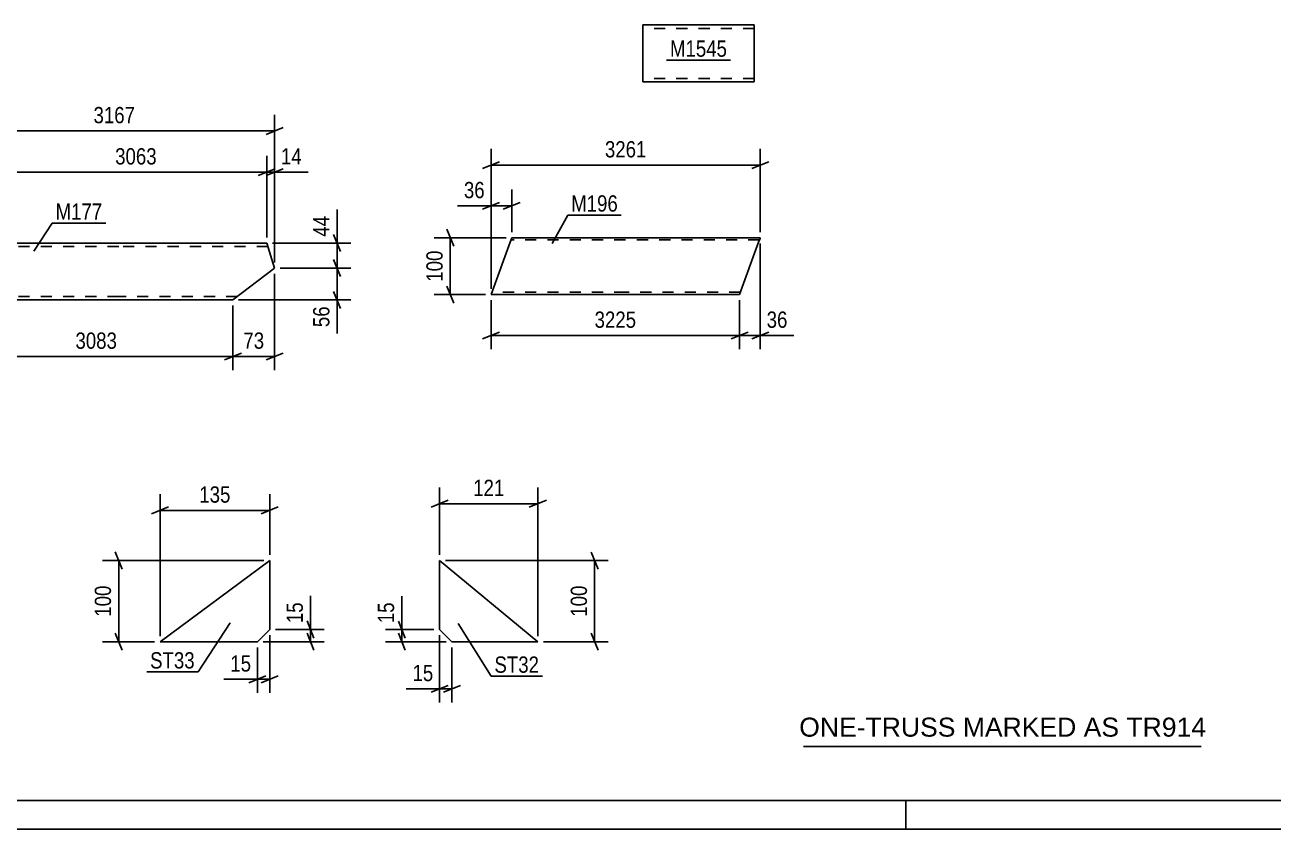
# Model space of a CAD drawing. Header units: millimetres. Extents: x 0 to 841, y 0 to 594.
# Drawn here: x 266 to 485.6, y 0 to 141.4 of the extents above; entities that cross this region are included whole.
import ezdxf

# ---------------------------------------------------------------- set-up
doc = ezdxf.new("R2010")
doc.units = ezdxf.units.MM
doc.linetypes.add('DXK_LINE_DOT2', pattern=[3.9198, 1.9599, -1.9599])
doc.styles.add('Arial', font='ARIAL.TTF', dxfattribs={"height": 0.2})
doc.styles.add('Arial Narrow', font='ARIALN.TTF', dxfattribs={"height": 0.2})

# ---------------------------------------------------------------- blocks, each defined once
blk = doc.blocks.new('Unknown-318885039-1133')
at = {"color": 5, "linetype": 'Continuous'}
for p, q in [((5, 5), (836, 5)), ((421, 0), (421, 5)), ((0, 0), (841, 0))]:
    blk.add_line(p, q, dxfattribs=at)
blk = doc.blocks.new('Part-318885039-6837 - 6831')
at = {"color": 2, "linetype": 'Continuous'}
for p, q in [((338.95, 47.23), (338.95, 35.09)), ((356.23, 32.95), (338.95, 47.23)), ((338.95, 35.09), (341.1, 32.95)), ((341.1, 32.95), (356.23, 32.95))]:
    blk.add_line(p, q, dxfattribs=at)
blk = doc.blocks.new('Part-318885039-6893 - 6887')
at = {"color": 2, "linetype": 'Continuous'}
for p, q in [((309.03, 47.24), (289.74, 32.95)), ((309.03, 47.24), (309.03, 35.1)), ((289.74, 32.95), (306.88, 32.95)), ((309.03, 35.1), (306.88, 32.95))]:
    blk.add_line(p, q, dxfattribs=at)
blk = doc.blocks.new('Part-318885039-2591 - 2575')
at = {"color": 2, "linetype": 'Continuous'}
for p, q in [((351.64, 104.02), (351.35, 103.22)), ((371.64, 104.02), (351.64, 104.02)), ((395.38, 104.02), (371.74, 104.02)), ((395.36, 103.96), (395.09, 103.22)), ((395.36, 103.96), (395.38, 104.02)), ((351.35, 103.22), (348, 94.02)), ((391.74, 94.02), (395.09, 103.22)), ((371.64, 94.02), (348, 94.02)), ((391.74, 94.02), (371.74, 94.02))]:
    blk.add_line(p, q, dxfattribs=at)
at = {"color": 7, "linetype": 'DXK_LINE_DOT2'}
for p, q in [((371.64, 103.62), (351.5, 103.62)), ((395.24, 103.62), (371.74, 103.62)), ((395.09, 103.22), (395.3, 103.79)), ((371.64, 94.42), (348.15, 94.42)), ((391.89, 94.42), (371.74, 94.42))]:
    blk.add_line(p, q, dxfattribs=at)
blk = doc.blocks.new('Part-318885039-2302 - 2286')
at = {"color": 2, "linetype": 'Continuous'}
for p, q in [((253.46, 96.22), (262.45, 103.07)), ((282.45, 103.07), (262.45, 103.07)), ((308.52, 103.07), (282.55, 103.07)), ((308.52, 103.07), (309.9, 98.67)), ((309.9, 98.67), (302.55, 93.07)), ((254.33, 93.42), (253.46, 96.22)), ((254.41, 93.16), (254.33, 93.42)), ((254.44, 93.07), (254.41, 93.16)), ((282.45, 93.07), (254.44, 93.07)), ((302.55, 93.07), (282.55, 93.07))]:
    blk.add_line(p, q, dxfattribs=at)
at = {"color": 7, "linetype": 'DXK_LINE_DOT2'}
for p, q in [((282.45, 102.47), (261.67, 102.47)), ((308.71, 102.47), (282.55, 102.47)), ((254.24, 93.72), (254.21, 93.81)), ((282.45, 93.67), (254.25, 93.67)), ((303.34, 93.67), (282.55, 93.67))]:
    blk.add_line(p, q, dxfattribs=at)
blk = doc.blocks.new('Part-318885039-10180 - 10179')
at = {"color": 2, "linetype": 'Continuous'}
for p, q in [((374.7, 141.44), (374.7, 140.24)), ((394.32, 141.44), (374.7, 141.44)), ((394.32, 141.35), (394.32, 141.44)), ((394.32, 141.35), (394.32, 140.24)), ((374.7, 132.18), (374.7, 140.24)), ((394.32, 140.24), (394.32, 131.44)), ((374.7, 131.53), (374.7, 132.18)), ((374.7, 131.44), (374.7, 131.53)), ((394.32, 131.44), (374.7, 131.44))]:
    blk.add_line(p, q, dxfattribs=at)
at = {"color": 7, "linetype": 'DXK_LINE_DOT2'}
for p, q in [((394.32, 140.84), (374.7, 140.84)), ((394.32, 141.09), (394.32, 140.24)), ((374.7, 132.18), (374.7, 131.79)), ((374.7, 132.04), (374.7, 132.09)), ((394.32, 132.04), (374.7, 132.04)), ((394.32, 132.09), (394.32, 132.18)), ((394.32, 132.04), (394.32, 132.09)), ((394.32, 132.04), (394.32, 132.09)), ((374.7, 131.44), (374.7, 131.44))]:
    blk.add_line(p, q, dxfattribs=at)
blk = doc.blocks.new('StraightDimension-318885039-6862 - 6831')
at = {"color": 7, "linetype": 'Continuous'}
for p, q in [((338.95, 48.23), (338.95, 60.08)), ((356.23, 33.95), (356.23, 60.08)), ((340.45, 57.83), (337.45, 56.63)), ((338.95, 57.23), (356.23, 57.23)), ((354.73, 56.63), (357.73, 57.83))]:
    blk.add_line(p, q, dxfattribs=at)
at = {"color": 0}
blk.add_wipeout([(350.93, 57.98), (350.93, 62.18), (344.25, 62.18), (344.25, 57.98)], dxfattribs=at)
at = {"color": 3, "style": 'Arial Narrow'}
blk.add_text('121', height=2.863, dxfattribs=at).set_placement((344.85, 58.58))
blk = doc.blocks.new('StraightDimension-318885039-6839 - 6831')
at = {"color": 7, "linetype": 'Continuous'}
for p, q in [((366.83, 45.73), (365.63, 48.73)), ((339.95, 47.23), (368.63, 47.23)), ((366.23, 32.95), (366.23, 47.23)), ((365.63, 34.45), (366.83, 31.45)), ((357.23, 32.95), (368.63, 32.95))]:
    blk.add_line(p, q, dxfattribs=at)
at = {"color": 0}
blk.add_wipeout([(365.48, 43.43), (361.28, 43.43), (361.28, 36.75), (365.48, 36.75)], dxfattribs=at)
at = {"color": 3, "style": 'Arial Narrow'}
blk.add_text('100', height=2.863, rotation=90.0002, dxfattribs=at).set_placement((364.88, 37.35))
blk = doc.blocks.new('StraightDimension-318885039-6851 - 6831')
at = {"color": 7, "linetype": 'Continuous'}
for p, q in [((331.68, 36.59), (332.88, 33.59)), ((337.95, 35.09), (329.43, 35.09)), ((332.88, 31.45), (331.68, 34.45)), ((332.28, 32.95), (332.28, 35.09)), ((340.1, 32.95), (329.43, 32.95))]:
    blk.add_line(p, q, dxfattribs=at)
at = {"color": 0}
blk.add_wipeout([(331.53, 40.47), (327.33, 40.47), (327.33, 35.61), (331.53, 35.61)], dxfattribs=at)
at = {"color": 7, "linetype": 'Continuous'}
blk.add_line((332.28, 35.09), (332.28, 40.99), dxfattribs=at)
blk.add_line((332.28, 35.09), (332.28, 40.99), dxfattribs=at)
at = {"color": 3, "style": 'Arial Narrow'}
blk.add_text('15', height=2.863, rotation=90.0002, dxfattribs=at).set_placement((330.93, 36.21))
blk = doc.blocks.new('StraightDimension-318885039-6872 - 6831')
at = {"color": 7, "linetype": 'Continuous'}
for p, q in [((338.95, 34.09), (338.95, 22.26)), ((341.1, 31.95), (341.1, 22.26)), ((337.45, 24.06), (340.45, 25.26)), ((338.95, 24.66), (341.1, 24.66)), ((342.6, 25.26), (339.6, 24.06))]:
    blk.add_line(p, q, dxfattribs=at)
at = {"color": 0}
blk.add_wipeout([(338.43, 25.41), (338.43, 29.61), (333.57, 29.61), (333.57, 25.41)], dxfattribs=at)
at = {"color": 7, "linetype": 'Continuous'}
blk.add_line((338.95, 24.66), (333.05, 24.66), dxfattribs=at)
blk.add_line((338.95, 24.66), (333.05, 24.66), dxfattribs=at)
at = {"color": 3, "style": 'Arial Narrow'}
blk.add_text('15', height=2.863, dxfattribs=at).set_placement((334.17, 26.01))
blk = doc.blocks.new('StraightDimension-318885039-6922 - 6887')
at = {"color": 7, "linetype": 'Continuous'}
for p, q in [((283.05, 45.74), (281.85, 48.74)), ((308.03, 47.24), (279.6, 47.24)), ((282.45, 32.95), (282.45, 47.24)), ((288.74, 32.95), (279.6, 32.95)), ((281.85, 34.45), (283.05, 31.45))]:
    blk.add_line(p, q, dxfattribs=at)
at = {"color": 0}
blk.add_wipeout([(281.7, 43.44), (277.5, 43.44), (277.5, 36.75), (281.7, 36.75)], dxfattribs=at)
at = {"color": 3, "style": 'Arial Narrow'}
blk.add_text('100', height=2.863, rotation=90.0002, dxfattribs=at).set_placement((281.1, 37.35))
blk = doc.blocks.new('StraightDimension-318885039-6934 - 6887')
at = {"color": 7, "linetype": 'Continuous'}
for p, q in [((315.62, 36.6), (316.82, 33.6)), ((307.88, 32.95), (318.62, 32.95)), ((310.03, 35.1), (318.62, 35.1)), ((316.82, 31.45), (315.62, 34.45)), ((316.22, 32.95), (316.22, 35.1))]:
    blk.add_line(p, q, dxfattribs=at)
at = {"color": 0}
blk.add_wipeout([(315.47, 40.48), (311.27, 40.48), (311.27, 35.62), (315.47, 35.62)], dxfattribs=at)
at = {"color": 7, "linetype": 'Continuous'}
blk.add_line((316.22, 35.1), (316.22, 41), dxfattribs=at)
blk.add_line((316.22, 35.1), (316.22, 41), dxfattribs=at)
at = {"color": 3, "style": 'Arial Narrow'}
blk.add_text('15', height=2.863, rotation=90.0002, dxfattribs=at).set_placement((314.87, 36.22))
blk = doc.blocks.new('StraightDimension-318885039-6895 - 6887')
at = {"color": 7, "linetype": 'Continuous'}
for p, q in [((309.03, 34.1), (309.03, 23.94)), ((306.88, 31.95), (306.88, 23.94)), ((305.38, 25.74), (308.38, 26.94)), ((310.53, 26.94), (307.53, 25.74)), ((306.88, 26.34), (309.03, 26.34))]:
    blk.add_line(p, q, dxfattribs=at)
at = {"color": 0}
blk.add_wipeout([(306.36, 27.09), (306.36, 31.29), (301.5, 31.29), (301.5, 27.09)], dxfattribs=at)
at = {"color": 7, "linetype": 'Continuous'}
blk.add_line((306.88, 26.34), (300.98, 26.34), dxfattribs=at)
blk.add_line((306.88, 26.34), (300.98, 26.34), dxfattribs=at)
at = {"color": 3, "style": 'Arial Narrow'}
blk.add_text('15', height=2.863, dxfattribs=at).set_placement((302.1, 27.69))
blk = doc.blocks.new('StraightDimension-318885039-6910 - 6887')
at = {"color": 7, "linetype": 'Continuous'}
for p, q in [((289.74, 33.95), (289.74, 58.91)), ((309.03, 48.24), (309.03, 58.91)), ((291.24, 56.66), (288.24, 55.46)), ((289.74, 56.06), (309.03, 56.06)), ((307.53, 55.46), (310.53, 56.66))]:
    blk.add_line(p, q, dxfattribs=at)
at = {"color": 0}
blk.add_wipeout([(302.73, 56.81), (302.73, 61.01), (296.04, 61.01), (296.04, 56.81)], dxfattribs=at)
at = {"color": 3, "style": 'Arial Narrow'}
blk.add_text('135', height=2.863, dxfattribs=at).set_placement((296.64, 57.41))
blk = doc.blocks.new('StraightDimension-318885039-2630 - 2575')
at = {"color": 7, "linetype": 'Continuous'}
for p, q in [((348, 95.02), (348, 112.47)), ((351.64, 105.02), (351.64, 112.47)), ((346.5, 109.02), (349.5, 110.22)), ((353.14, 110.22), (350.14, 109.02)), ((348, 109.62), (351.64, 109.62))]:
    blk.add_line(p, q, dxfattribs=at)
at = {"color": 0}
blk.add_wipeout([(347.48, 110.37), (347.48, 114.57), (342.62, 114.57), (342.62, 110.37)], dxfattribs=at)
at = {"color": 7, "linetype": 'Continuous'}
blk.add_line((348, 109.62), (342.1, 109.62), dxfattribs=at)
blk.add_line((348, 109.62), (342.1, 109.62), dxfattribs=at)
at = {"color": 3, "style": 'Arial Narrow'}
blk.add_text('36', height=2.863, dxfattribs=at).set_placement((343.22, 110.97))
blk = doc.blocks.new('StraightDimension-318885039-2643 - 2575')
at = {"color": 7, "linetype": 'Continuous'}
for p, q in [((340.22, 105.52), (341.42, 102.52)), ((350.64, 104.02), (337.97, 104.02)), ((340.82, 94.02), (340.82, 104.02)), ((341.42, 92.52), (340.22, 95.52)), ((347, 94.02), (337.97, 94.02))]:
    blk.add_line(p, q, dxfattribs=at)
at = {"color": 0}
blk.add_wipeout([(340.07, 102.37), (335.87, 102.37), (335.87, 95.68), (340.07, 95.68)], dxfattribs=at)
at = {"color": 3, "style": 'Arial Narrow'}
blk.add_text('100', height=2.863, rotation=90.0002, dxfattribs=at).set_placement((339.47, 96.28))
blk = doc.blocks.new('StraightDimension-318885039-2594 - 2575')
at = {"color": 7, "linetype": 'Continuous'}
for p, q in [((348, 95.02), (348, 119.64)), ((395.38, 105.02), (395.38, 119.64)), ((349.5, 117.39), (346.5, 116.19)), ((348, 116.79), (395.38, 116.79)), ((393.88, 116.19), (396.88, 117.39))]:
    blk.add_line(p, q, dxfattribs=at)
at = {"color": 0}
blk.add_wipeout([(375.95, 117.54), (375.95, 121.74), (367.44, 121.74), (367.44, 117.54)], dxfattribs=at)
at = {"color": 3, "style": 'Arial Narrow'}
blk.add_text('3261', height=2.863, dxfattribs=at).set_placement((368.04, 118.14))
blk = doc.blocks.new('StraightDimension-318885039-2605 - 2575')
at = {"color": 7, "linetype": 'Continuous'}
for p, q in [((348, 93.02), (348, 84.42)), ((391.74, 93.02), (391.74, 84.42)), ((349.5, 87.42), (346.5, 86.22)), ((348, 86.82), (391.74, 86.82)), ((390.24, 86.22), (393.24, 87.42))]:
    blk.add_line(p, q, dxfattribs=at)
at = {"color": 0}
blk.add_wipeout([(374.13, 87.57), (374.13, 91.77), (365.62, 91.77), (365.62, 87.57)], dxfattribs=at)
at = {"color": 3, "style": 'Arial Narrow'}
blk.add_text('3225', height=2.863, dxfattribs=at).set_placement((366.22, 88.17))
blk = doc.blocks.new('StraightDimension-318885039-2617 - 2575')
at = {"color": 7, "linetype": 'Continuous'}
for p, q in [((395.38, 103.02), (395.38, 84.42)), ((391.74, 93.02), (391.74, 84.42)), ((390.24, 86.22), (393.24, 87.42)), ((391.74, 86.82), (395.38, 86.82)), ((396.88, 87.42), (393.88, 86.22))]:
    blk.add_line(p, q, dxfattribs=at)
at = {"color": 0}
blk.add_wipeout([(400.76, 87.57), (400.76, 91.77), (395.91, 91.77), (395.91, 87.57)], dxfattribs=at)
at = {"color": 7, "linetype": 'Continuous'}
blk.add_line((395.38, 86.82), (401.29, 86.82), dxfattribs=at)
blk.add_line((395.38, 86.82), (401.29, 86.82), dxfattribs=at)
at = {"color": 3, "style": 'Arial Narrow'}
blk.add_text('36', height=2.863, dxfattribs=at).set_placement((396.51, 88.17))
blk = doc.blocks.new('StraightDimension-318885039-2343 - 2286')
at = {"color": 7, "linetype": 'Continuous'}
for p, q in [((320.29, 100.17), (321.49, 97.17)), ((310.9, 98.67), (323.29, 98.67)), ((320.89, 93.07), (320.89, 98.67)), ((321.49, 91.57), (320.29, 94.57)), ((303.55, 93.07), (323.29, 93.07))]:
    blk.add_line(p, q, dxfattribs=at)
at = {"color": 0}
blk.add_wipeout([(320.14, 92.55), (315.94, 92.55), (315.94, 87.69), (320.14, 87.69)], dxfattribs=at)
at = {"color": 7, "linetype": 'Continuous'}
blk.add_line((320.89, 93.07), (320.89, 87.17), dxfattribs=at)
blk.add_line((320.89, 93.07), (320.89, 87.17), dxfattribs=at)
at = {"color": 3, "style": 'Arial Narrow'}
blk.add_text('56', height=2.863, rotation=90.0002, dxfattribs=at).set_placement((319.54, 88.29))
blk = doc.blocks.new('StraightDimension-318885039-2560 - 2286')
at = {"color": 7, "linetype": 'Continuous'}
for p, q in [((253.46, 97.22), (253.46, 125.65)), ((309.9, 99.67), (309.9, 125.65)), ((254.96, 123.4), (251.96, 122.2)), ((308.4, 122.2), (311.4, 123.4)), ((253.46, 122.8), (309.9, 122.8))]:
    blk.add_line(p, q, dxfattribs=at)
at = {"color": 0}
blk.add_wipeout([(285.93, 123.55), (285.93, 127.75), (277.42, 127.75), (277.42, 123.55)], dxfattribs=at)
at = {"color": 3, "style": 'Arial Narrow'}
blk.add_text('3167', height=2.863, dxfattribs=at).set_placement((278.02, 124.15))
blk = doc.blocks.new('StraightDimension-318885039-2501 - 2286')
at = {"color": 7, "linetype": 'Continuous'}
for p, q in [((309.9, 97.67), (309.9, 80.73)), ((302.55, 92.07), (302.55, 80.73)), ((301.05, 82.53), (304.05, 83.73)), ((311.4, 83.73), (308.4, 82.53)), ((302.55, 83.13), (309.9, 83.13))]:
    blk.add_line(p, q, dxfattribs=at)
at = {"color": 0}
blk.add_wipeout([(308.65, 83.88), (308.65, 88.08), (303.8, 88.08), (303.8, 83.88)], dxfattribs=at)
at = {"color": 3, "style": 'Arial Narrow'}
blk.add_text('73', height=2.863, dxfattribs=at).set_placement((304.4, 84.48))
blk = doc.blocks.new('StraightDimension-318885039-2368 - 2286')
at = {"color": 7, "linetype": 'Continuous'}
for p, q in [((320.29, 104.57), (321.49, 101.57)), ((309.52, 103.07), (323.29, 103.07)), ((320.89, 98.67), (320.89, 103.07)), ((321.49, 97.17), (320.29, 100.17)), ((310.9, 98.67), (323.29, 98.67))]:
    blk.add_line(p, q, dxfattribs=at)
at = {"color": 0}
blk.add_wipeout([(320.14, 108.45), (315.94, 108.45), (315.94, 103.6), (320.14, 103.6)], dxfattribs=at)
at = {"color": 7, "linetype": 'Continuous'}
blk.add_line((320.89, 103.07), (320.89, 108.98), dxfattribs=at)
blk.add_line((320.89, 103.07), (320.89, 108.98), dxfattribs=at)
at = {"color": 3, "style": 'Arial Narrow'}
blk.add_text('44', height=2.863, rotation=90.0002, dxfattribs=at).set_placement((319.54, 104.2))
blk = doc.blocks.new('StraightDimension-318885039-2518 - 2286')
at = {"color": 7, "linetype": 'Continuous'}
for p, q in [((254.44, 92.07), (254.44, 80.73)), ((302.55, 92.07), (302.55, 80.73)), ((255.94, 83.73), (252.94, 82.53)), ((301.05, 82.53), (304.05, 83.73)), ((254.44, 83.13), (302.55, 83.13))]:
    blk.add_line(p, q, dxfattribs=at)
at = {"color": 0}
blk.add_wipeout([(282.75, 83.88), (282.75, 88.08), (274.24, 88.08), (274.24, 83.88)], dxfattribs=at)
at = {"color": 3, "style": 'Arial Narrow'}
blk.add_text('3083', height=2.863, dxfattribs=at).set_placement((274.84, 84.48))
blk = doc.blocks.new('StraightDimension-318885039-15197 - 2286')
at = {"color": 7, "linetype": 'Continuous'}
for p, q in [((308.52, 104.07), (308.52, 118.4)), ((309.9, 99.67), (309.9, 118.4)), ((307.02, 114.95), (310.02, 116.15)), ((311.4, 116.15), (308.4, 114.95)), ((308.52, 115.55), (309.9, 115.55))]:
    blk.add_line(p, q, dxfattribs=at)
at = {"color": 0}
blk.add_wipeout([(315.28, 116.3), (315.28, 120.5), (310.42, 120.5), (310.42, 116.3)], dxfattribs=at)
at = {"color": 7, "linetype": 'Continuous'}
blk.add_line((309.9, 115.55), (315.8, 115.55), dxfattribs=at)
blk.add_line((309.9, 115.55), (315.8, 115.55), dxfattribs=at)
at = {"color": 3, "style": 'Arial Narrow'}
blk.add_text('14', height=2.863, dxfattribs=at).set_placement((311.02, 116.9))
blk = doc.blocks.new('StraightDimension-318885039-15198 - 2286')
at = {"color": 7, "linetype": 'Continuous'}
for p, q in [((262.45, 104.07), (262.45, 118.4)), ((308.52, 104.07), (308.52, 118.4)), ((263.95, 116.15), (260.95, 114.95)), ((262.45, 115.55), (308.52, 115.55)), ((307.02, 114.95), (310.02, 116.15))]:
    blk.add_line(p, q, dxfattribs=at)
at = {"color": 0}
blk.add_wipeout([(289.75, 116.3), (289.75, 120.5), (281.23, 120.5), (281.23, 116.3)], dxfattribs=at)
at = {"color": 3, "style": 'Arial Narrow'}
blk.add_text('3063', height=2.863, dxfattribs=at).set_placement((281.83, 116.9))
blk = doc.blocks.new('Unknown-318885039-15701')
at = {"color": 7, "linetype": 'Continuous'}
blk.add_line((403, 14.5), (473, 14.5), dxfattribs=at)
at = {"color": 7, "style": 'Arial'}
blk.add_text('ONE-TRUSS MARKED AS TR914', height=3.3428, dxfattribs=at).set_placement((402.24, 16.25))
blk = doc.blocks.new('Mark-318885039-6833 - 6831')
at = {"color": 0}
blk.add_wipeout([(356.45, 27.49), (356.45, 30.49), (348.59, 30.49), (348.59, 27.49)], dxfattribs=at)
blk.add_wipeout([(356.45, 27.49), (356.45, 30.49), (348.59, 30.49), (348.59, 27.49)], dxfattribs=at)
at = {"color": 30, "linetype": 'Continuous'}
for p, q in [((342.23, 36.17), (347.99, 26.89)), ((347.99, 26.89), (357.05, 26.89))]:
    blk.add_line(p, q, dxfattribs=at)
at = {"color": 3, "style": 'Arial Narrow'}
blk.add_text('ST32', height=2.863, dxfattribs=at).set_placement((348.59, 27.49))
blk = doc.blocks.new('Mark-318885039-6889 - 6887')
at = {"color": 0}
blk.add_wipeout([(295.83, 28.24), (295.83, 31.24), (287.98, 31.24), (287.98, 28.24)], dxfattribs=at)
blk.add_wipeout([(295.83, 28.24), (295.83, 31.24), (287.98, 31.24), (287.98, 28.24)], dxfattribs=at)
at = {"color": 30, "linetype": 'Continuous'}
for p in [(302.06, 36.3), (287.38, 27.64)]:
    blk.add_line(p, (296.43, 27.64), dxfattribs=at)
at = {"color": 3, "style": 'Arial Narrow'}
blk.add_text('ST33', height=2.863, dxfattribs=at).set_placement((287.98, 28.24))
blk = doc.blocks.new('Mark-318885039-2587 - 2575')
at = {"color": 0}
blk.add_wipeout([(370.32, 108.61), (370.32, 111.61), (362.1, 111.61), (362.1, 108.61)], dxfattribs=at)
blk.add_wipeout([(370.32, 108.61), (370.32, 111.61), (362.1, 111.61), (362.1, 108.61)], dxfattribs=at)
at = {"color": 30, "linetype": 'Continuous'}
for p, q in [((358.76, 103.01), (361.5, 108.01)), ((361.5, 108.01), (370.92, 108.01))]:
    blk.add_line(p, q, dxfattribs=at)
at = {"color": 3, "style": 'Arial Narrow'}
blk.add_text('M196', height=2.863, dxfattribs=at).set_placement((362.1, 108.61))
blk = doc.blocks.new('Mark-318885039-2298 - 2286')
at = {"color": 0}
blk.add_wipeout([(279.57, 107.18), (279.57, 110.18), (271.34, 110.18), (271.34, 107.18)], dxfattribs=at)
blk.add_wipeout([(279.57, 107.18), (279.57, 110.18), (271.34, 110.18), (271.34, 107.18)], dxfattribs=at)
at = {"color": 30, "linetype": 'Continuous'}
for p, q in [((267.52, 101.66), (270.74, 106.58)), ((270.74, 106.58), (280.17, 106.58))]:
    blk.add_line(p, q, dxfattribs=at)
at = {"color": 3, "style": 'Arial Narrow'}
blk.add_text('M177', height=2.863, dxfattribs=at).set_placement((271.34, 107.18))
blk = doc.blocks.new('Mark-318885039-10185 - 10179')
at = {"color": 0}
blk.add_wipeout([(389.54, 135.85), (389.54, 138.85), (379.49, 138.85), (379.49, 135.85)], dxfattribs=at)
blk.add_wipeout([(389.54, 135.85), (389.54, 138.85), (379.49, 138.85), (379.49, 135.85)], dxfattribs=at)
at = {"color": 30, "linetype": 'Continuous'}
blk.add_line((378.89, 135.25), (390.14, 135.25), dxfattribs=at)
at = {"color": 3, "style": 'Arial Narrow'}
blk.add_text('M1545', height=2.863, dxfattribs=at).set_placement((379.49, 135.85))

msp = doc.modelspace()

# ---------------------------------------------------------------- block references
for name in ['Unknown-318885039-1133', 'Part-318885039-10180 - 10179', 'Part-318885039-2591 - 2575', 'Part-318885039-2302 - 2286', 'Part-318885039-6893 - 6887', 'Part-318885039-6837 - 6831', 'Unknown-318885039-15701']:
    msp.add_blockref(name, (0, 0))

# ---------------------------------------------------------------- next in the draw order: block references
for name in ['Mark-318885039-10185 - 10179', 'StraightDimension-318885039-2630 - 2575', 'StraightDimension-318885039-2343 - 2286', 'StraightDimension-318885039-6862 - 6831', 'StraightDimension-318885039-6922 - 6887']:
    msp.add_blockref(name, (0, 0))

# ---------------------------------------------------------------- next in the draw order: block references
for name in ['StraightDimension-318885039-2560 - 2286', 'StraightDimension-318885039-2643 - 2575', 'StraightDimension-318885039-6839 - 6831', 'StraightDimension-318885039-6934 - 6887']:
    msp.add_blockref(name, (0, 0))

# ---------------------------------------------------------------- next in the draw order: block references
for name in ['StraightDimension-318885039-2594 - 2575', 'StraightDimension-318885039-2501 - 2286', 'StraightDimension-318885039-2605 - 2575', 'StraightDimension-318885039-6851 - 6831', 'StraightDimension-318885039-6895 - 6887']:
    msp.add_blockref(name, (0, 0))

# ---------------------------------------------------------------- next in the draw order: block references
for name in ['Mark-318885039-2587 - 2575', 'StraightDimension-318885039-2368 - 2286', 'StraightDimension-318885039-2617 - 2575', 'StraightDimension-318885039-2518 - 2286', 'StraightDimension-318885039-6910 - 6887', 'StraightDimension-318885039-6872 - 6831']:
    msp.add_blockref(name, (0, 0))

# ---------------------------------------------------------------- next in the draw order: block references
for name in ['StraightDimension-318885039-15197 - 2286', 'Mark-318885039-6889 - 6887', 'Mark-318885039-6833 - 6831']:
    msp.add_blockref(name, (0, 0))

# ---------------------------------------------------------------- next in the draw order: block references
msp.add_blockref('StraightDimension-318885039-15198 - 2286', (0, 0))

# ---------------------------------------------------------------- next in the draw order: block references
msp.add_blockref('Mark-318885039-2298 - 2286', (0, 0))

doc.saveas('drawing.dxf')
